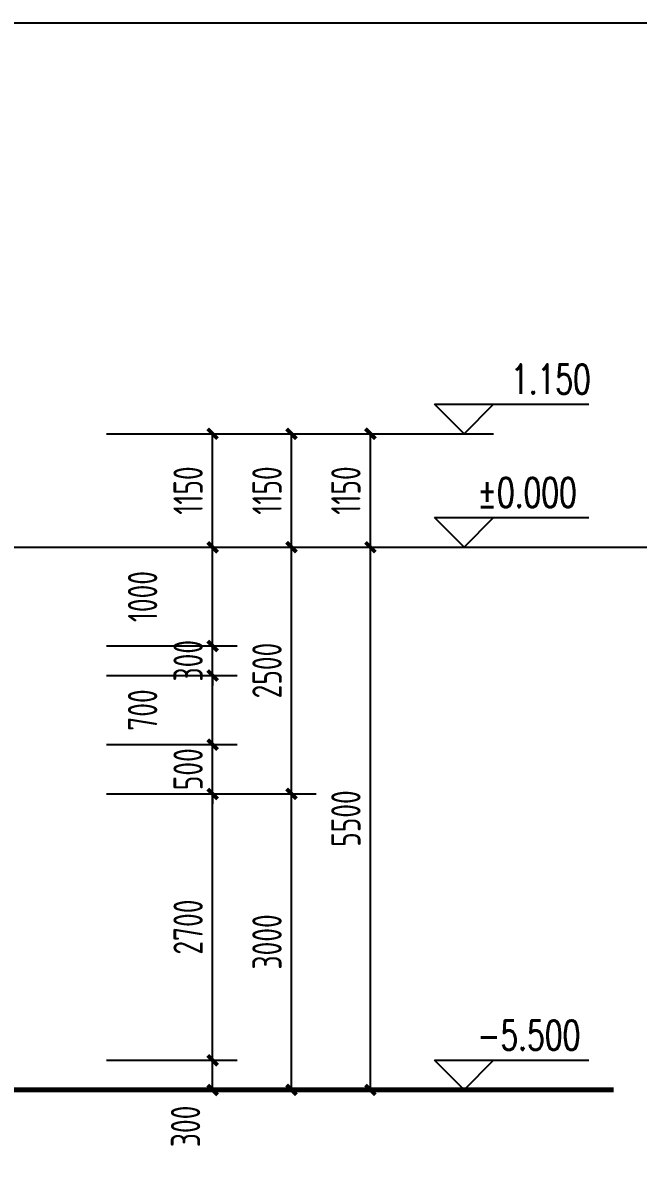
# Model space of a CAD drawing. Extents: x 72637 to 526294, y -245768 to 30884.
# Drawn here: x 163270 to 169511, y -105811 to -94243 of the extents above; entities that cross this region are included whole.
import ezdxf

# ---------------------------------------------------------------- set-up
doc = ezdxf.new("R2010")
doc.units = 0
doc.header["$LTSCALE"] = 10
doc.header["$MEASUREMENT"] = 0
for name, color, linetype in [('01-标注_尺寸', 124, 'Continuous'), ('01-标注_标高', 200, 'Continuous'), ('01-标注_轴线坐标', 132, 'Continuous'), ('02-TEXT_标注', 130, 'Continuous'), ('E-立面轮廓', 241, 'Continuous')]:
    doc.layers.add(name, color=color, linetype=linetype)
doc.layers.add('04-不打印_辅助线', color=165, linetype='Continuous', plot=False)
doc.styles.add('_TCH_DIM', font='SIMPLEX', dxfattribs={"bigfont": 'GBCBIG'})
doc.styles.add('_TCH_DIM_T3', font='ROS1', dxfattribs={"width": 0.8, "bigfont": 'JD'})
doc.dimstyles.new('_TCH_ARCH&&100', dxfattribs={"dimtxt": 297.5, "dimasz": 100, "dimexe": 250, "dimexo": 300, "dimgap": 100, "dimtad": 1, "dimdec": 0, "dimzin": 0, "dimdsep": 46, "dimtxsty": '_TCH_DIM_T3', "dimblk": 'ARCHTICK', "dimcen": 0.09, "dimclrt": 7, "dimazin": 2, "dimtfac": 1, "dimtdec": 0, "dimtix": 1, "dimtmove": 2, "dimatfit": 3, "dimfxl": 0, "dimtolj": 1, "dimtzin": 0, "dimarcsym": 0})

# ---------------------------------------------------------------- blocks, each defined once
blk = doc.blocks.new('_ArchTick')
at = {"color": 0, "linetype": 'ByBlock', "const_width": 0.4}
blk.add_lwpolyline([(-0.5, -0.5), (0.5, 0.5)], dxfattribs=at)
blk = doc.blocks.new('*D2602')
at = {"layer": '01-标注_轴线坐标', "color": 0, "lineweight": -2, "transparency": 16777216}
for p, q in [((-122420.9258279739, 33083.97876627975), (-121120.9258279739, 33083.97876627975)), ((-121370.9258279739, 27583.97876627975), (-121370.9258279739, 33083.97876627975)), ((-122420.9258279739, 27583.97876627975), (-121120.9258279739, 27583.97876627975))]:
    blk.add_line(p, q, dxfattribs=at)
at = {"layer": 'Defpoints', "color": 0, "transparency": 16777216}
for p in [(-122720.9258279739, 33083.97876627975), (-121370.9258279739, 33083.97876627975), (-122720.9258279739, 27583.97876627975)]:
    blk.add_point(p, dxfattribs=at)
at = {"layer": '01-标注_轴线坐标', "color": 0, "lineweight": -2, "transparency": 16777216, "xscale": 100, "yscale": 100, "zscale": 100}
for p, rotation in [((-121370.9258279739, 33083.97876627975), 90), ((-121370.9258279739, 27583.97876627975), 270)]:
    blk.add_blockref('_ArchTick', p, dxfattribs=dict(at, rotation=rotation))
at = {"layer": '01-标注_轴线坐标', "color": 7, "transparency": 16777216, "insert": (-121619.6758279739, 30333.97876627972), "char_height": 297.5, "attachment_point": 5, "rotation": 90, "style": '_TCH_DIM_T3'}
blk.add_mtext('\\A1;5500', dxfattribs=at)
blk = doc.blocks.new('*D2603')
at = {"layer": '01-标注_轴线坐标', "color": 0, "lineweight": -2, "transparency": 16777216}
for p, q in [((-122420.9258279739, 34233.97876627646), (-121120.9258279739, 34233.97876627646)), ((-121370.9258279739, 33083.97876627975), (-121370.9258279739, 34233.97876627646)), ((-122420.9258279739, 33083.97876627975), (-121120.9258279739, 33083.97876627975))]:
    blk.add_line(p, q, dxfattribs=at)
at = {"layer": 'Defpoints', "color": 0, "transparency": 16777216}
for p in [(-122720.9258279739, 34233.97876627646), (-121370.9258279739, 34233.97876627646), (-122720.9258279739, 33083.97876627975)]:
    blk.add_point(p, dxfattribs=at)
at = {"layer": '01-标注_轴线坐标', "color": 0, "lineweight": -2, "transparency": 16777216, "xscale": 100, "yscale": 100, "zscale": 100}
for p, rotation in [((-121370.9258279739, 34233.97876627646), 90), ((-121370.9258279739, 33083.97876627975), 270)]:
    blk.add_blockref('_ArchTick', p, dxfattribs=dict(at, rotation=rotation))
at = {"layer": '01-标注_轴线坐标', "color": 7, "transparency": 16777216, "insert": (-121619.6758279739, 33658.97876627808), "char_height": 297.5, "attachment_point": 5, "rotation": 90, "style": '_TCH_DIM_T3'}
blk.add_mtext('\\A1;1150', dxfattribs=at)
blk = doc.blocks.new('*D2604')
at = {"layer": '01-标注_轴线坐标', "color": 0, "lineweight": -2, "transparency": 16777216}
for p, q in [((-123247.7433550477, 30583.97876816707), (-121920.9258279739, 30583.97876816707)), ((-122170.9258279739, 27583.97876627974), (-122170.9258279739, 30583.97876816707)), ((-123247.7433550477, 27583.97876627975), (-121920.9258279739, 27583.97876627974))]:
    blk.add_line(p, q, dxfattribs=at)
at = {"layer": 'Defpoints', "color": 0, "transparency": 16777216}
for p in [(-123547.7433550477, 30583.97876816707), (-122170.9258279739, 30583.97876816707), (-123547.7433550477, 27583.97876627975)]:
    blk.add_point(p, dxfattribs=at)
at = {"layer": '01-标注_轴线坐标', "color": 0, "lineweight": -2, "transparency": 16777216, "xscale": 100, "yscale": 100, "zscale": 100}
for p, rotation in [((-122170.9258279739, 30583.97876816707), 90), ((-122170.9258279739, 27583.97876627974), 270)]:
    blk.add_blockref('_ArchTick', p, dxfattribs=dict(at, rotation=rotation))
at = {"layer": '01-标注_轴线坐标', "color": 7, "transparency": 16777216, "insert": (-122419.6758279739, 29083.97876722339), "char_height": 297.5, "attachment_point": 5, "rotation": 90, "style": '_TCH_DIM_T3'}
blk.add_mtext('\\A1;3000', dxfattribs=at)
blk = doc.blocks.new('*D2605')
at = {"layer": '01-标注_轴线坐标', "color": 0, "lineweight": -2, "transparency": 16777216}
for p, q in [((-123247.7433550477, 33083.97876627975), (-121920.9258279739, 33083.97876627975)), ((-122170.9258279739, 30583.97876816707), (-122170.9258279739, 33083.97876627975)), ((-123247.7433550477, 30583.97876816707), (-121920.9258279739, 30583.97876816707))]:
    blk.add_line(p, q, dxfattribs=at)
at = {"layer": 'Defpoints', "color": 0, "transparency": 16777216}
for p in [(-123547.7433550477, 33083.97876627975), (-122170.9258279739, 33083.97876627975), (-123547.7433550477, 30583.97876816707)]:
    blk.add_point(p, dxfattribs=at)
at = {"layer": '01-标注_轴线坐标', "color": 0, "lineweight": -2, "transparency": 16777216, "xscale": 100, "yscale": 100, "zscale": 100}
for p, rotation in [((-122170.9258279739, 33083.97876627975), 90), ((-122170.9258279739, 30583.97876816707), 270)]:
    blk.add_blockref('_ArchTick', p, dxfattribs=dict(at, rotation=rotation))
at = {"layer": '01-标注_轴线坐标', "color": 7, "transparency": 16777216, "insert": (-122419.6758279739, 31833.97876722339), "char_height": 297.5, "attachment_point": 5, "rotation": 90, "style": '_TCH_DIM_T3'}
blk.add_mtext('\\A1;2500', dxfattribs=at)
blk = doc.blocks.new('*D2606')
at = {"layer": '01-标注_轴线坐标', "color": 0, "lineweight": -2, "transparency": 16777216}
for p, q in [((-123247.7433550477, 34233.97876627646), (-121920.9258279739, 34233.97876627646)), ((-122170.9258279739, 33083.97876627975), (-122170.9258279739, 34233.97876627646)), ((-123247.7433550477, 33083.97876627975), (-121920.9258279739, 33083.97876627975))]:
    blk.add_line(p, q, dxfattribs=at)
at = {"layer": 'Defpoints', "color": 0, "transparency": 16777216}
for p in [(-123547.7433550477, 34233.97876627646), (-122170.9258279739, 34233.97876627646), (-123547.7433550477, 33083.97876627975)]:
    blk.add_point(p, dxfattribs=at)
at = {"layer": '01-标注_轴线坐标', "color": 0, "lineweight": -2, "transparency": 16777216, "xscale": 100, "yscale": 100, "zscale": 100}
for p, rotation in [((-122170.9258279739, 34233.97876627646), 90), ((-122170.9258279739, 33083.97876627975), 270)]:
    blk.add_blockref('_ArchTick', p, dxfattribs=dict(at, rotation=rotation))
at = {"layer": '01-标注_轴线坐标', "color": 7, "transparency": 16777216, "insert": (-122419.6758279739, 33658.97876627808), "char_height": 297.5, "attachment_point": 5, "rotation": 90, "style": '_TCH_DIM_T3'}
blk.add_mtext('\\A1;1150', dxfattribs=at)
blk = doc.blocks.new('*D2607')
at = {"layer": '01-标注_尺寸', "color": 0, "lineweight": -2, "transparency": 16777216}
for p, q in [((-124047.7433550477, 27883.97876627975), (-122720.9258279739, 27883.97876627974)), ((-122970.9258279739, 27583.97876627975), (-122970.9258279739, 27883.97876627975)), ((-124047.7433550477, 27583.97876627975), (-122720.9258279739, 27583.97876627974))]:
    blk.add_line(p, q, dxfattribs=at)
at = {"layer": 'Defpoints', "color": 0, "transparency": 16777216}
for p in [(-124347.7433550477, 27883.97876627975), (-122970.9258279739, 27883.97876627975), (-124347.7433550477, 27583.97876627975)]:
    blk.add_point(p, dxfattribs=at)
at = {"layer": '01-标注_尺寸', "color": 0, "lineweight": -2, "transparency": 16777216, "xscale": 100, "yscale": 100, "zscale": 100}
for p, rotation in [((-122970.9258279739, 27883.97876627975), 90), ((-122970.9258279739, 27583.97876627975), 270)]:
    blk.add_blockref('_ArchTick', p, dxfattribs=dict(at, rotation=rotation))
at = {"layer": '01-标注_尺寸', "color": 7, "transparency": 16777216, "insert": (-123245.9258279739, 27213.97876627975), "char_height": 297.5, "attachment_point": 5, "rotation": 90, "style": '_TCH_DIM_T3'}
blk.add_mtext('\\A1;300', dxfattribs=at)
blk = doc.blocks.new('*D2608')
at = {"layer": '01-标注_尺寸', "color": 0, "lineweight": -2, "transparency": 16777216}
for p, q in [((-124047.7433550477, 30583.97876627975), (-122720.9258279739, 30583.97876627974)), ((-122970.9258279739, 27883.97876627975), (-122970.9258279739, 30583.97876627975)), ((-124047.7433550477, 27883.97876627975), (-122720.9258279739, 27883.97876627974))]:
    blk.add_line(p, q, dxfattribs=at)
at = {"layer": 'Defpoints', "color": 0, "transparency": 16777216}
for p in [(-124347.7433550477, 30583.97876627975), (-122970.9258279739, 30583.97876627975), (-124347.7433550477, 27883.97876627975)]:
    blk.add_point(p, dxfattribs=at)
at = {"layer": '01-标注_尺寸', "color": 0, "lineweight": -2, "transparency": 16777216, "xscale": 100, "yscale": 100, "zscale": 100}
for p, rotation in [((-122970.9258279739, 30583.97876627975), 90), ((-122970.9258279739, 27883.97876627975), 270)]:
    blk.add_blockref('_ArchTick', p, dxfattribs=dict(at, rotation=rotation))
at = {"layer": '01-标注_尺寸', "color": 7, "transparency": 16777216, "insert": (-123219.6758279739, 29233.97876627972), "char_height": 297.5, "attachment_point": 5, "rotation": 90, "style": '_TCH_DIM_T3'}
blk.add_mtext('\\A1;2700', dxfattribs=at)
blk = doc.blocks.new('*D2609')
at = {"layer": '01-标注_尺寸', "color": 0, "lineweight": -2, "transparency": 16777216}
for p, q in [((-122970.9258279739, 31083.97876627975), (-122970.9258279739, 31183.97876627975)), ((-124047.7433550477, 31083.97876627975), (-122720.9258279739, 31083.97876627974)), ((-122970.9258279739, 30583.97876627975), (-122970.9258279739, 31083.97876627975)), ((-124047.7433550477, 30583.97876627975), (-122720.9258279739, 30583.97876627974)), ((-122970.9258279739, 30583.97876627975), (-122970.9258279739, 30483.97876627975))]:
    blk.add_line(p, q, dxfattribs=at)
at = {"layer": 'Defpoints', "color": 0, "transparency": 16777216}
for p in [(-124347.7433550477, 31083.97876627975), (-122970.9258279739, 31083.97876627975), (-124347.7433550477, 30583.97876627975)]:
    blk.add_point(p, dxfattribs=at)
at = {"layer": '01-标注_尺寸', "color": 0, "lineweight": -2, "transparency": 16777216, "xscale": 100, "yscale": 100, "zscale": 100}
for p, rotation in [((-122970.9258279739, 31083.97876627975), 270), ((-122970.9258279739, 30583.97876627975), 90)]:
    blk.add_blockref('_ArchTick', p, dxfattribs=dict(at, rotation=rotation))
at = {"layer": '01-标注_尺寸', "color": 7, "transparency": 16777216, "insert": (-123219.6758279739, 30833.97876627972), "char_height": 297.5, "attachment_point": 5, "rotation": 90, "style": '_TCH_DIM_T3'}
blk.add_mtext('\\A1;500', dxfattribs=at)
blk = doc.blocks.new('*D2610')
at = {"layer": '01-标注_尺寸', "color": 0, "lineweight": -2, "transparency": 16777216}
for p, q in [((-124047.7433550477, 31783.97876627975), (-122720.9258279739, 31783.97876627974)), ((-122970.9258279739, 31083.97876627975), (-122970.9258279739, 31783.97876627975)), ((-124047.7433550477, 31083.97876627975), (-122720.9258279739, 31083.97876627974))]:
    blk.add_line(p, q, dxfattribs=at)
at = {"layer": 'Defpoints', "color": 0, "transparency": 16777216}
for p in [(-124347.7433550477, 31783.97876627975), (-122970.9258279739, 31783.97876627975), (-124347.7433550477, 31083.97876627975)]:
    blk.add_point(p, dxfattribs=at)
at = {"layer": '01-标注_尺寸', "color": 0, "lineweight": -2, "transparency": 16777216, "xscale": 100, "yscale": 100, "zscale": 100}
for p, rotation in [((-122970.9258279739, 31783.97876627975), 90), ((-122970.9258279739, 31083.97876627975), 270)]:
    blk.add_blockref('_ArchTick', p, dxfattribs=dict(at, rotation=rotation))
at = {"layer": '01-标注_尺寸', "color": 7, "transparency": 16777216, "insert": (-123681.2393638657, 31433.97876627975), "char_height": 297.5, "attachment_point": 5, "rotation": 90, "style": '_TCH_DIM_T3'}
blk.add_mtext('\\A1;700', dxfattribs=at)
blk = doc.blocks.new('*D2611')
at = {"layer": '01-标注_尺寸', "color": 0, "lineweight": -2, "transparency": 16777216}
for p, q in [((-122970.9258279739, 32083.97876627975), (-122970.9258279739, 32183.97876627975)), ((-124047.7433550477, 32083.97876627975), (-122720.9258279739, 32083.97876627974)), ((-122970.9258279739, 31783.97876627975), (-122970.9258279739, 32083.97876627975)), ((-124047.7433550477, 31783.97876627975), (-122720.9258279739, 31783.97876627974)), ((-122970.9258279739, 31783.97876627975), (-122970.9258279739, 31683.97876627975))]:
    blk.add_line(p, q, dxfattribs=at)
at = {"layer": 'Defpoints', "color": 0, "transparency": 16777216}
for p in [(-124347.7433550477, 32083.97876627975), (-122970.9258279739, 32083.97876627975), (-124347.7433550477, 31783.97876627975)]:
    blk.add_point(p, dxfattribs=at)
at = {"layer": '01-标注_尺寸', "color": 0, "lineweight": -2, "transparency": 16777216, "xscale": 100, "yscale": 100, "zscale": 100}
for p, rotation in [((-122970.9258279739, 32083.97876627975), 270), ((-122970.9258279739, 31783.97876627975), 90)]:
    blk.add_blockref('_ArchTick', p, dxfattribs=dict(at, rotation=rotation))
at = {"layer": '01-标注_尺寸', "color": 7, "transparency": 16777216, "insert": (-123219.6758279739, 31933.97876627972), "char_height": 297.5, "attachment_point": 5, "rotation": 90, "style": '_TCH_DIM_T3'}
blk.add_mtext('\\A1;300', dxfattribs=at)
blk = doc.blocks.new('*D2612')
at = {"layer": '01-标注_尺寸', "color": 0, "lineweight": -2, "transparency": 16777216}
for p, q in [((-124047.7433550477, 33083.97876627975), (-122720.9258279739, 33083.97876627975)), ((-122970.9258279739, 32083.97876627975), (-122970.9258279739, 33083.97876627975)), ((-124047.7433550477, 32083.97876627975), (-122720.9258279739, 32083.97876627974))]:
    blk.add_line(p, q, dxfattribs=at)
at = {"layer": 'Defpoints', "color": 0, "transparency": 16777216}
for p in [(-124347.7433550477, 33083.97876627975), (-122970.9258279739, 33083.97876627975), (-124347.7433550477, 32083.97876627975)]:
    blk.add_point(p, dxfattribs=at)
at = {"layer": '01-标注_尺寸', "color": 0, "lineweight": -2, "transparency": 16777216, "xscale": 100, "yscale": 100, "zscale": 100}
for p, rotation in [((-122970.9258279739, 33083.97876627975), 90), ((-122970.9258279739, 32083.97876627975), 270)]:
    blk.add_blockref('_ArchTick', p, dxfattribs=dict(at, rotation=rotation))
at = {"layer": '01-标注_尺寸', "color": 7, "transparency": 16777216, "insert": (-123681.2393638657, 32583.97876627975), "char_height": 297.5, "attachment_point": 5, "rotation": 90, "style": '_TCH_DIM_T3'}
blk.add_mtext('\\A1;1000', dxfattribs=at)
blk = doc.blocks.new('*D2613')
at = {"layer": '01-标注_尺寸', "color": 0, "lineweight": -2, "transparency": 16777216}
for p, q in [((-124047.7433550477, 34233.97876627975), (-122720.9258279739, 34233.97876627975)), ((-122970.9258279739, 33083.97876627975), (-122970.9258279739, 34233.97876627975)), ((-124047.7433550477, 33083.97876627975), (-122720.9258279739, 33083.97876627975))]:
    blk.add_line(p, q, dxfattribs=at)
at = {"layer": 'Defpoints', "color": 0, "transparency": 16777216}
for p in [(-124347.7433550477, 34233.97876627975), (-122970.9258279739, 34233.97876627975), (-124347.7433550477, 33083.97876627975)]:
    blk.add_point(p, dxfattribs=at)
at = {"layer": '01-标注_尺寸', "color": 0, "lineweight": -2, "transparency": 16777216, "xscale": 100, "yscale": 100, "zscale": 100}
for p, rotation in [((-122970.9258279739, 34233.97876627975), 90), ((-122970.9258279739, 33083.97876627975), 270)]:
    blk.add_blockref('_ArchTick', p, dxfattribs=dict(at, rotation=rotation))
at = {"layer": '01-标注_尺寸', "color": 7, "transparency": 16777216, "insert": (-123219.6758279739, 33658.97876627972), "char_height": 297.5, "attachment_point": 5, "rotation": 90, "style": '_TCH_DIM_T3'}
blk.add_mtext('\\A1;1150', dxfattribs=at)
blk = doc.blocks.new('djkasdkasjd')
at = {"layer": '01-标注_标高'}
for p, q in [((-120420.9258279739, 34233.97876627646), (-120720.9258279739, 34533.97876627646)), ((-120720.9258279739, 34533.97876627646), (-119155.9258279739, 34533.97876627646)), ((-120420.9258279739, 34233.97876627646), (-120120.9258279739, 34533.97876627646)), ((-121120.9258279739, 34233.97876627646), (-120120.9258279739, 34233.97876627646)), ((-120420.9258279739, 33083.97876627975), (-120720.9258279739, 33383.97876627975)), ((-120720.9258279739, 33383.97876627975), (-119155.9258279739, 33383.97876627975)), ((-120420.9258279739, 33083.97876627975), (-120120.9258279739, 33383.97876627975)), ((-121120.9258279739, 33083.97876627975), (-120120.9258279739, 33083.97876627975)), ((-120420.9258279739, 27583.97876627975), (-120720.9258279739, 27883.97876627975)), ((-120720.9258279739, 27883.97876627975), (-119155.9258279739, 27883.97876627975)), ((-120420.9258279739, 27583.97876627975), (-120120.9258279739, 27883.97876627975)), ((-121120.9258279739, 27583.97876627975), (-120120.9258279739, 27583.97876627975))]:
    blk.add_line(p, q, dxfattribs=at)
at = {"layer": '02-TEXT_标注', "style": '_TCH_DIM', "width": 0.7058823529411765}
for s, p in [('1.150', (-119945.9258279739, 34638.97876627646)), ('%%P0.000', (-120285.9258279739, 33488.97876627975)), ('-5.500', (-120285.9258279739, 27988.97876627975))]:
    blk.add_text(s, height=297.5, dxfattribs=at).set_placement(p)
at = {"layer": '01-标注_尺寸'}
for p1, p2, distance, picture, middle in [((-124347.7433550477, 33083.97876627975), (-124347.7433550477, 34233.97876627975), -1376.8175270737993, '*D2613', (-123219.6758279739, 33658.97876627972)), ((-124347.7433550477, 31783.97876627975), (-124347.7433550477, 32083.97876627975), -1376.8175270737993, '*D2611', (-123219.6758279739, 31933.97876627972)), ((-124347.7433550477, 30583.97876627975), (-124347.7433550477, 31083.97876627975), -1376.817527073799, '*D2609', (-123219.6758279739, 30833.97876627972)), ((-124347.7433550477, 27883.97876627975), (-124347.7433550477, 30583.97876627975), -1376.8175270737993, '*D2608', (-123219.6758279739, 29233.97876627972))]:
    dim = blk.add_aligned_dim(p1=p1, p2=p2, distance=distance, dimstyle='_TCH_ARCH&&100', dxfattribs=at)
    dim.commit()
    dim.dimension.update_dxf_attribs({"geometry": picture, "text_midpoint": middle})
for base, p1, p2, picture, middle in [((-122970.9258279739, 33083.97876627975), (-124347.7433550477, 32083.97876627975), (-124347.7433550477, 33083.97876627975), '*D2612', (-123681.2393638657, 32583.97876627975)), ((-122970.9258279739, 31783.97876627975), (-124347.7433550477, 31083.97876627975), (-124347.7433550477, 31783.97876627975), '*D2610', (-123681.2393638657, 31433.97876627975)), ((-122970.9258279739, 27883.97876627975), (-124347.7433550477, 27583.97876627975), (-124347.7433550477, 27883.97876627975), '*D2607', (-123245.9258279739, 27213.97876627975))]:
    dim = blk.add_linear_dim(base=base, p1=p1, p2=p2, angle=90, dimstyle='_TCH_ARCH&&100', dxfattribs=at)
    dim.commit()
    dim.dimension.update_dxf_attribs({"geometry": picture, "text_midpoint": middle, "dimtype": 161})
at = {"layer": '01-标注_轴线坐标'}
for p1, p2, distance, picture, middle in [((-123547.7433550477, 33083.97876627975), (-123547.7433550477, 34233.97876627646), -1376.8175270737993, '*D2606', (-122419.6758279739, 33658.97876627808)), ((-122720.9258279739, 33083.97876627975), (-122720.9258279739, 34233.97876627646), -1350, '*D2603', (-121619.6758279739, 33658.97876627808)), ((-123547.7433550477, 30583.97876816707), (-123547.7433550477, 33083.97876627975), -1376.8175270737993, '*D2605', (-122419.6758279739, 31833.97876722339)), ((-122720.9258279739, 27583.97876627975), (-122720.9258279739, 33083.97876627975), -1350, '*D2602', (-121619.6758279739, 30333.97876627972)), ((-123547.7433550477, 27583.97876627975), (-123547.7433550477, 30583.97876816707), -1376.8175270737993, '*D2604', (-122419.6758279739, 29083.97876722339))]:
    dim = blk.add_aligned_dim(p1=p1, p2=p2, distance=distance, dimstyle='_TCH_ARCH&&100', dxfattribs=at)
    dim.commit()
    dim.dimension.update_dxf_attribs({"geometry": picture, "text_midpoint": middle})

msp = doc.modelspace()

# ---------------------------------------------------------------- linework, layer by layer
at = {"layer": '04-不打印_辅助线'}
msp.add_lwpolyline([(121958.0492356253, -94242.75734515907), (483151.6342985136, -94242.75734515907), (483151.6342985136, -107623.5822918034), (121958.0492356253, -107623.5822918034)], close=True, dxfattribs=at)
msp.add_lwpolyline([(86875.41892402689, -99557.9556166309), (483716.9271071057, -99557.9556166309)], dxfattribs=at)
at = {"layer": 'E-立面轮廓', "const_width": 50}
msp.add_lwpolyline([(144297.1643183473, -105057.9556166309), (169263.1190786186, -105057.9556166309)], dxfattribs=at)

# ---------------------------------------------------------------- block references
at = {"layer": '01-标注_尺寸'}
msp.add_blockref('djkasdkasjd', (288166.377060069, -132641.9343829107), dxfattribs=at)

doc.saveas('drawing.dxf')
